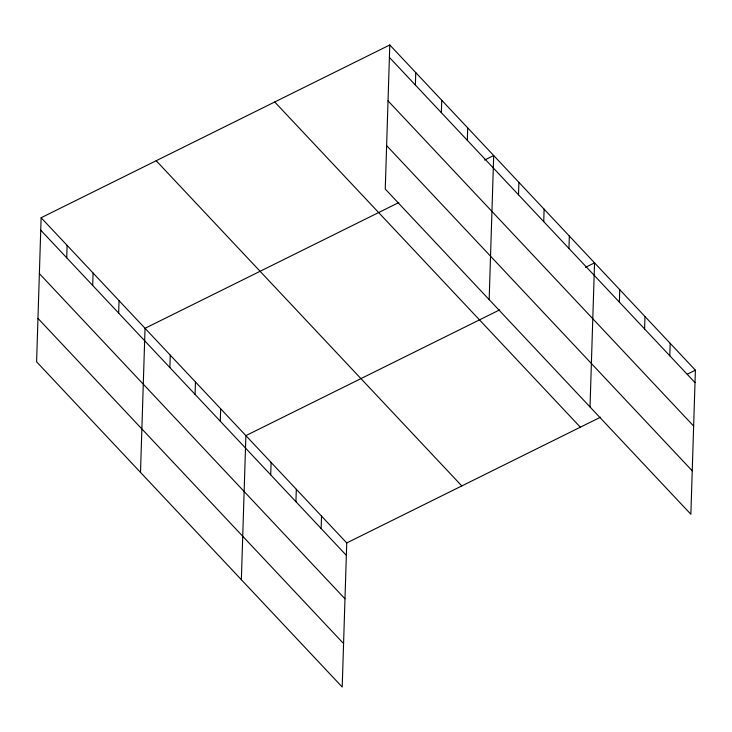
<?xml version="1.0" encoding="UTF-8"?>
<svg xmlns="http://www.w3.org/2000/svg" width="732" height="732" viewBox="0 0 732 732"><rect width="100%" height="100%" fill="white"/><g stroke="black" fill="none" stroke-linecap="round" stroke-linejoin="round"><path stroke-width="1.1" d="M41.129 217.733L36.6 361.818L342.21 687.028L346.739 542.943L41.129 217.733L389.79 44.972L695.4 370.182L690.871 514.267L385.261 189.057L389.79 44.972M66.713 257.801L67.106 245.376M92.689 285.443L93.083 273.018M118.666 313.086L119.06 300.66M140.507 472.396L145.037 328.302L398.821 202.554M169.861 367.565L170.254 355.13M195.069 394.392L195.462 381.958M220.286 421.22L220.68 408.795M241.359 579.717L245.888 435.622L499.672 309.865M270.712 474.876L271.105 462.45M295.929 501.713L296.314 489.278M321.138 528.541L321.531 516.106M415.373 85.04L415.767 72.614M441.35 112.682L441.744 100.257M467.327 140.324L467.721 127.899M489.168 299.635L493.697 155.541L484.611 160.043M518.521 194.794L518.906 182.369M543.73 221.631L544.123 209.196M568.947 248.459L569.331 236.033M590.019 406.946L594.549 262.861L585.463 267.363M619.373 302.115L619.757 289.689M644.581 328.942L644.974 316.517M669.798 355.779L670.183 343.345M346.739 542.943L600.533 417.185M687.33 374.18L695.4 370.182M389.397 57.398L695.007 382.607M388.033 100.851L693.643 426.051M386.624 145.613L692.234 470.822M274.729 101.977L580.339 427.186M156.181 160.72L461.8 485.929M40.736 230.159L346.355 555.368M39.372 273.612L344.982 598.813M37.963 318.374L343.583 643.584"/></g></svg>
